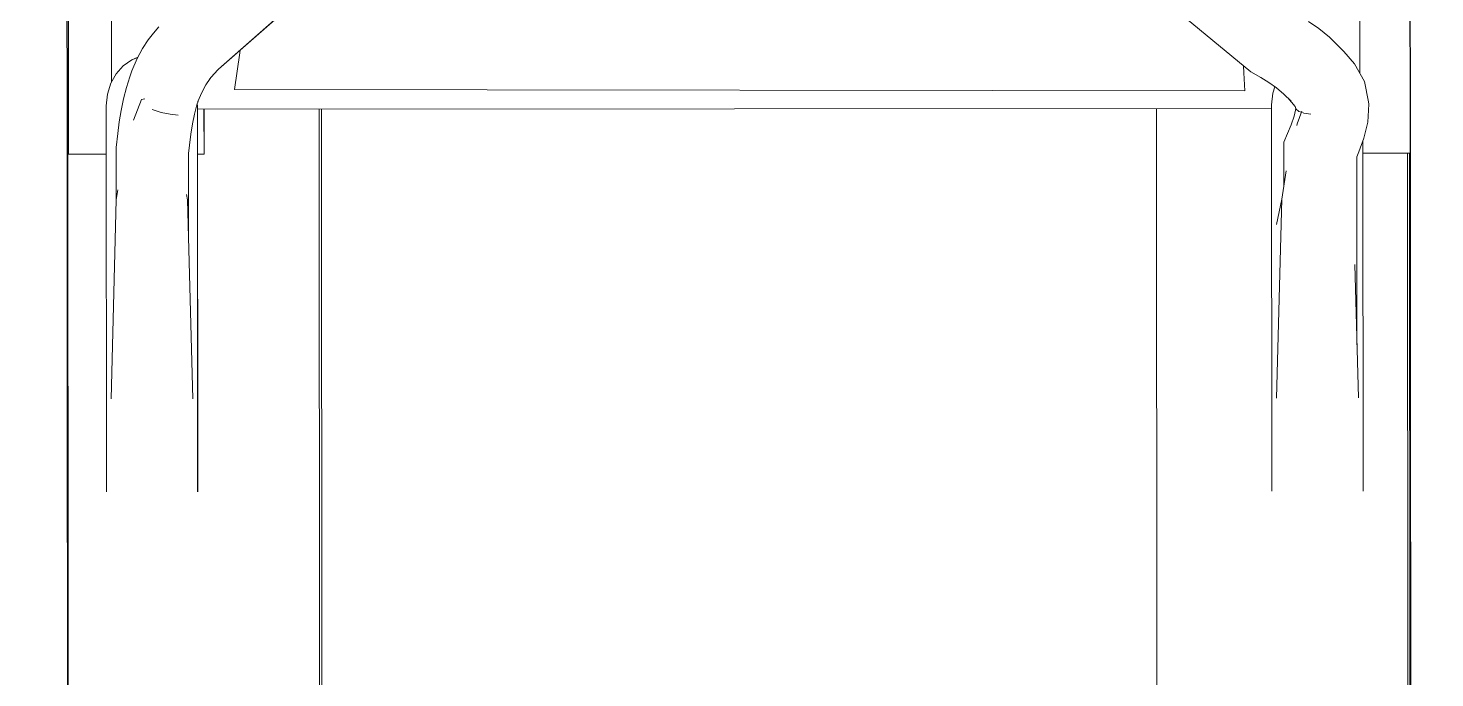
# Model space of a CAD drawing. Extents: x 5706208 to 5786773, y -2031603 to -1909573.
# Drawn here: x 5759583 to 5760484, y -1987373 to -1986957 of the extents above; entities that cross this region are included whole.
import ezdxf

# ---------------------------------------------------------------- set-up
doc = ezdxf.new("R2010")
doc.units = 0
doc.header["$LTSCALE"] = 1000
doc.header["$MEASUREMENT"] = 0
doc.layers.get('0').update_dxf_attribs({"linetype": 'CONTINUOUS'})
doc.layers.add('FURNITURE-r', color=44, linetype='CONTINUOUS')
doc.layers.add('WALL', color=7, linetype='CONTINUOUS')

# ---------------------------------------------------------------- blocks, each defined once
blk = doc.blocks.new('A$C57315646')
at = {"layer": 'FURNITURE-r', "lineweight": 0}
for p, q in [((2.3652, 0.86339), (0, 0.86221)), ((2.36713, 0.86339), (0.00385, 0.86222)), ((2.85286, 0.86336), (2.30909, 0.86301)), ((2.30909, 0.86301), (2.30911, 0.83879)), ((2.3652, 0.86304), (2.3652, 0.86339)), ((2.36713, 0.86304), (2.36713, 0.86339)), ((2.34012, 0.83881), (2.0927, 0.83865)), ((2.34763, 0.83804), (2.34012, 0.83881)), ((2.35453, 0.83585), (2.34763, 0.83804)), ((2.36063, 0.8324), (2.35453, 0.83585)), ((2.69122, 0.83564), (2.3553, 0.83541)), ((2.34016, 0.78035), (2.09274, 0.78019)), ((2.30915, 0.78033), (2.30915, 0.77611)), ((2.30915, 0.77611), (2.3379, 0.77613)), ((2.33789, 0.78035), (2.33835, 0.09182)), ((2.34968, 0.10905), (2.35055, 0.7566)), ((2.35055, 0.7566), (2.3623, 0.75494)), ((2.3623, 0.75494), (2.37404, 0.75322)), ((2.37404, 0.75322), (2.37567, 0.75297)), ((0.00396, 0.70121), (2.33794, 0.70236)), ((0.07903, 0.69972), (2.33795, 0.70082)), ((2.33795, 0.70082), (0.07903, 0.69972)), ((2.3383, 0.16568), (0.00431, 0.16453)), ((2.36128, 0.10954), (2.34968, 0.10905)), ((2.36568, 0.10976), (2.36128, 0.10954)), ((2.34062, 0.09182), (2.0932, 0.09166)), ((2.34813, 0.09106), (2.34062, 0.09182)), ((2.35229, 0.08973), (2.34813, 0.09106)), ((2.3177, 0.03335), (2.09324, 0.03321)), ((2.30966, 0.00303), (2.30964, 0.03335)), ((2.69175, 0.03551), (2.3608, 0.03529)), ((0.00057, 0.00229), (2.30966, 0.00343)), ((0.00057, 0.00205), (2.30966, 0.00318)), ((0.00442, 0.00352), (2.30966, 0.00466)), ((2.85343, 0.00339), (2.30966, 0.00303))]:
    blk.add_line(p, q, dxfattribs=at)
at = {"layer": 'FURNITURE-r', "color": 15, "lineweight": 0}
for p, q in [((2.15235, 0.83571), (2.27984, 0.83234)), ((2.31336, 0.83252), (2.27913, 0.8325)), ((2.27984, 0.83234), (2.28615, 0.83134)), ((2.3224, 0.8314), (2.31336, 0.83252)), ((2.32973, 0.83041), (2.3224, 0.8314)), ((2.33711, 0.82922), (2.32973, 0.83041)), ((2.36571, 0.82787), (2.36063, 0.8324)), ((2.33094, 0.82134), (2.34424, 0.81628)), ((2.3445, 0.82775), (2.33711, 0.82922)), ((2.35174, 0.8259), (2.3445, 0.82775)), ((2.35857, 0.82363), (2.35174, 0.8259)), ((2.36242, 0.82233), (2.35857, 0.82363)), ((2.37034, 0.81897), (2.36242, 0.82233)), ((2.36958, 0.82245), (2.36571, 0.82787)), ((2.37116, 0.81854), (2.36958, 0.82245)), ((2.34424, 0.81628), (2.34453, 0.81401)), ((2.37689, 0.81549), (2.37034, 0.81897)), ((2.38228, 0.81194), (2.37689, 0.81549)), ((2.38673, 0.80841), (2.38228, 0.81194)), ((2.33588, 0.80363), (2.33483, 0.79788)), ((2.33763, 0.80944), (2.33588, 0.80363)), ((2.39076, 0.80513), (2.38673, 0.80841)), ((2.33483, 0.79788), (2.33407, 0.7926)), ((2.27987, 0.78674), (2.15238, 0.7832)), ((2.30955, 0.78611), (2.2559, 0.78608)), ((2.2833, 0.78729), (2.27987, 0.78674)), ((2.31491, 0.78545), (2.30955, 0.78611)), ((2.32186, 0.78451), (2.31491, 0.78545)), ((2.32853, 0.78344), (2.32186, 0.78451)), ((2.33483, 0.78217), (2.32853, 0.78344)), ((2.34081, 0.78064), (2.33483, 0.78217)), ((2.34132, 0.78048), (2.34016, 0.78035)), ((2.34307, 0.77989), (2.34081, 0.78064)), ((2.34276, 0.78002), (2.34867, 0.77753)), ((2.34867, 0.77753), (2.35353, 0.77495)), ((2.35353, 0.77495), (2.35763, 0.77225)), ((2.35719, 0.77269), (2.36043, 0.76974)), ((2.35763, 0.77225), (2.35796, 0.77199)), ((2.36043, 0.76974), (2.36348, 0.76674)), ((2.36348, 0.76674), (2.43331, 0.68781)), ((2.42838, 0.18578), (2.36192, 0.1052)), ((2.36192, 0.1052), (2.35819, 0.09874)), ((2.35498, 0.09356), (2.35153, 0.08866)), ((2.35819, 0.09874), (2.35498, 0.09356)), ((2.15284, 0.08873), (2.28033, 0.08536)), ((2.28033, 0.08536), (2.26411, 0.0888)), ((2.28033, 0.08536), (2.29843, 0.08248)), ((2.28929, 0.08393), (2.31683, 0.08394)), ((2.31683, 0.08394), (2.32791, 0.07932)), ((2.34513, 0.08141), (2.33956, 0.0768)), ((2.34764, 0.08395), (2.34306, 0.07932)), ((2.35153, 0.08866), (2.34764, 0.08395)), ((2.32754, 0.07572), (2.32857, 0.07544)), ((2.32791, 0.07932), (2.33342, 0.07735)), ((2.32857, 0.07544), (2.33657, 0.0724)), ((2.33342, 0.07735), (2.33738, 0.07643)), ((2.33651, 0.0743), (2.33596, 0.07263)), ((2.33826, 0.07621), (2.33651, 0.0743)), ((2.33738, 0.07643), (2.33865, 0.07639)), ((2.33826, 0.07621), (2.33796, 0.07611)), ((2.33956, 0.0768), (2.33826, 0.07621)), ((2.33546, 0.0711), (2.3347, 0.06668)), ((2.33575, 0.07199), (2.33546, 0.0711)), ((2.39421, 0.06809), (2.38962, 0.06155)), ((2.38403, 0.05477), (2.3772, 0.04785)), ((2.38962, 0.06155), (2.38403, 0.05477)), ((2.37492, 0.04557), (2.3669, 0.03874)), ((2.3772, 0.04785), (2.37492, 0.04557)), ((2.2385, 0.03859), (2.15288, 0.03622)), ((2.26282, 0.03721), (2.18684, 0.03716)), ((2.30735, 0.03726), (2.26282, 0.03721)), ((2.31068, 0.03589), (2.30735, 0.03726)), ((2.3669, 0.03874), (2.35557, 0.03234)), ((2.31946, 0.03272), (2.31068, 0.03589)), ((2.32955, 0.03025), (2.31946, 0.03272)), ((2.34107, 0.02952), (2.32955, 0.03025)), ((2.34266, 0.02977), (2.34107, 0.02952)), ((2.35557, 0.03234), (2.34266, 0.02977))]:
    blk.add_line(p, q, dxfattribs=at)

msp = doc.modelspace()

# ---------------------------------------------------------------- linework, layer by layer
at = {"layer": 'FURNITURE-r', "lineweight": 0}
for p, q in [((5759608.95, -1986494.16), (5759609.31, -1987037.38)), ((5759636.65, -1986655.64), (5759636.87, -1986991.22)), ((5759717.26, -1986984.22), (5759718.98, -1986972.5)), ((5759718.98, -1986972.5), (5759719.24, -1986970.87)), ((5759609.27, -1986979.4), (5759608.92, -1986979.4)), ((5759608.92, -1986979.4), (5759610.09, -1989340.31)), ((5759609.27, -1986981.32), (5759608.93, -1986981.32)), ((5759608.93, -1986981.32), (5759610.1, -1989344.16)), ((5759639.88, -1986985.9), (5759636.44, -1986991.98)), ((5759715.61, -1986995.96), (5759717.26, -1986984.22)), ((5759634.25, -1986998.87), (5759633.48, -1987006.38)), ((5759636.44, -1986991.98), (5759634.25, -1986998.87)), ((5759633.48, -1987006.38), (5759633.64, -1987253.55)), ((5759691.88, -1987006.34), (5759692.04, -1987253.51)), ((5759691.88, -1987008.61), (5760379.72, -1987008.15)), ((5759696.11, -1987037.32), (5759696.09, -1987008.6)), ((5759770.94, -1989340.2), (5759769.79, -1987008.55)), ((5759771.33, -1987008.55), (5759772.43, -1989265.2)), ((5759609.31, -1987037.38), (5759633.5, -1987037.36)), ((5759691.9, -1987037.32), (5759696.11, -1987037.32))]:
    msp.add_line(p, q, dxfattribs=at)
at = {"layer": 'FURNITURE-r', "color": 15, "lineweight": 0}
for p, q in [((5759705.48, -1986983.04), (5759784.32, -1986913.29)), ((5759660.32, -1986964.26), (5759656.78, -1986969.64)), ((5759663.85, -1986959.81), (5759660.32, -1986964.26)), ((5759667.13, -1986955.79), (5759663.85, -1986959.81)), ((5759656.78, -1986969.64), (5759653.29, -1986976.19)), ((5759644.4, -1986980.82), (5759639.88, -1986985.9)), ((5759649.82, -1986976.95), (5759644.4, -1986980.82)), ((5759653.73, -1986975.38), (5759649.82, -1986976.95)), ((5759653.29, -1986976.19), (5759649.94, -1986984.1)), ((5759648.64, -1986987.94), (5759646.38, -1986994.77)), ((5759649.94, -1986984.1), (5759648.64, -1986987.94)), ((5759697.28, -1986992.99), (5759699.97, -1986988.89)), ((5759699.53, -1986989.32), (5759702.48, -1986986.09)), ((5759699.97, -1986988.89), (5759700.23, -1986988.56)), ((5759702.48, -1986986.09), (5759705.48, -1986983.04)), ((5759646.38, -1986994.77), (5759644.53, -1987002.01)), ((5759692.21, -1987003.74), (5759694.7, -1986997.84)), ((5759694.7, -1986997.84), (5759697.28, -1986992.99)), ((5759643.05, -1987009.39), (5759641.87, -1987016.76)), ((5759644.53, -1987002.01), (5759643.05, -1987009.39)), ((5759650.94, -1987015.55), (5759655.98, -1987002.27)), ((5759655.98, -1987002.27), (5759658.25, -1987001.97)), ((5759662.82, -1987008.87), (5759668.62, -1987010.62)), ((5759691.59, -1987005.69), (5759690.06, -1987011.66)), ((5759692.33, -1987003.43), (5759691.59, -1987005.69)), ((5759691.76, -1987005.18), (5759691.88, -1987006.34)), ((5759641.87, -1987016.76), (5759640.88, -1987024.08)), ((5759668.62, -1987010.62), (5759674.37, -1987011.66)), ((5759674.37, -1987011.66), (5759679.64, -1987012.42)), ((5759688.8, -1987017.96), (5759687.73, -1987024.62)), ((5759690.06, -1987011.66), (5759688.8, -1987017.96)), ((5759640.88, -1987024.08), (5759639.76, -1987033.11)), ((5759687.73, -1987024.62), (5759686.79, -1987031.57)), ((5759639.76, -1987033.11), (5759639.79, -1987067.3)), ((5759686.79, -1987031.57), (5759686.12, -1987036.92)), ((5759686.12, -1987036.92), (5759686.16, -1987090.51)), ((5759639.94, -1987066.6), (5759640.94, -1987060.3)), ((5759684.94, -1987063.14), (5759685.5, -1987066.57)), ((5759636.57, -1987193.97), (5759639.94, -1987066.6)), ((5759685.5, -1987066.57), (5759689.03, -1987193.93))]:
    msp.add_line(p, q, dxfattribs=at)
at = {"layer": 'WALL', "color": 8, "ltscale": 0.1}
msp.add_lwpolyline([(5760468.06, -1986493.59), (5760469.95, -1989343.59), (5760437.56, -1989343.6), (5760437.55, -1989339.76), (5760307.08, -1989339.85), (5760307.06, -1989287.09), (5759770.92, -1989287.36), (5759770.94, -1989339.84), (5759641.95, -1989340.29), (5759641.71, -1989344.14), (5759610.1, -1989344.16), (5759608.22, -1986494.16), (5759697.34, -1986494.1), (5759697.33, -1986480.82), (5760382.16, -1986480.37), (5760382.17, -1986493.64), (5760468.06, -1986493.59)], dxfattribs=at)
msp.add_arc((5760805.73, -1988080.82), 2535, 355.89897, 179.46693, dxfattribs=at)

# ---------------------------------------------------------------- block references
at = {"color": 8, "ltscale": 10, "xscale": 998.9986730661869, "yscale": 998.9986730661869, "zscale": 998.9986730661869, "rotation": 90}
msp.add_blockref('A$C57315646', (5760471.45, -1989344.16), dxfattribs=at)

doc.saveas('drawing.dxf')
